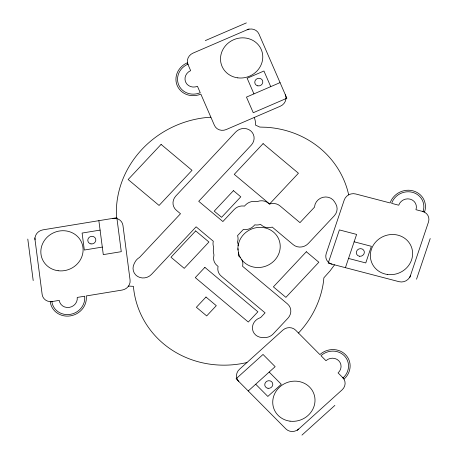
<?xml version="1.0" encoding="UTF-8"?>
<svg xmlns="http://www.w3.org/2000/svg" width="458" height="458" viewBox="0 0 458 458"><rect width="100%" height="100%" fill="white"/><g stroke="black" fill="none" stroke-linecap="round" stroke-linejoin="round"><path stroke-width="0.69" d="M238.137 245.757C237.25 249.083 239.087 252.369 238.292 255.633L240.169 257.276L242.271 260.602A10.774 10.036 -22.3 0 1 242.706 265.491L242.534 266.247L287.435 303.872A10.774 10.036 -22.3 0 1 287.962 318.173L273.14 333.974A10.774 10.036 -22.3 0 1 264.529 337.58L262.279 337.523A10.774 10.036 -22.3 0 1 252.495 329.102A10.774 10.036 -22.3 0 1 259.76 317.909L260.556 317.663L265.079 312.843L221.191 276.065A10.774 10.036 -22.3 0 1 217.934 267.18L218.105 266.424L216.943 265.451A10.774 10.036 -22.3 0 1 213.909 255.581L213.857 254.167A10.774 10.036 -22.3 0 1 213.64 248.299L213.588 246.885A10.774 10.036 -22.3 0 1 213.147 242.001L213.319 241.24L196.11 226.819L151.495 274.382A10.774 10.036 -22.3 0 1 137.549 276.414A10.774 10.036 -22.3 0 1 134.211 263.636A30.749 28.648 -22.3 0 1 135.631 261.066A10.774 10.036 -22.3 0 1 139.421 257.528L180.498 213.737L176.376 210.279A10.774 10.036 -22.3 0 1 175.838 195.99L235.635 132.087A10.774 10.036 -22.3 0 1 250.715 130.851A10.774 10.036 -22.3 0 1 251.265 145.152L198.72 201.302L222.88 221.546L234.135 209.546A10.774 10.036 -22.3 0 1 243.656 206.008L244.446 206.129L245.528 204.978A10.774 10.036 -22.3 0 1 256.068 201.594L257.562 201.474A10.774 10.036 -22.3 0 1 268.291 203.14L269.447 204.113L270.226 203.862A10.774 10.036 -22.3 0 1 279.947 205.854L299.973 222.64L314.537 207.113L314.56 206.661A10.774 10.036 -22.3 0 1 323.056 197.284A10.774 10.036 -22.3 0 1 334.569 201.852L335.834 204.016A10.774 10.036 -22.3 0 1 334.254 215.821L308.308 243.479A10.774 10.036 -22.3 0 1 293.229 244.692L272.189 227.059L271.411 227.311A10.774 10.036 -22.3 0 1 261.69 225.319L260.533 224.351L259.755 224.597A10.774 10.036 -22.3 0 1 255.593 224.935L254.803 224.809L253.726 225.96A10.774 10.036 -22.3 0 1 244.206 229.504L243.416 229.384L237.547 235.635L237.771 236.362A10.774 10.036 -22.3 0 1 237.702 241.292L237.462 242.019L238.234 244.612L238.137 245.757A21.343 19.883 -22.3 0 1 267.581 228.651A21.343 19.883 -22.3 0 1 275.332 259.509A21.343 19.883 -22.3 0 1 241.595 259.531M237.954 248.614L238.017 249.971M345.424 267.678L356.616 234.416L339.384 229.916L328.191 263.178L399.038 281.681A9.149 8.525 -22.3 0 0 410.454 275.613M409.83 277.462L428.482 222.027A9.149 8.525 -22.3 0 0 422.665 211.459M416.534 279.214L430.211 238.555M334.54 264.839L329.989 270.976L323.863 277.829L323.606 280.8A96.546 89.951 -22.3 0 1 298.639 332.857L298.473 333.023M128.223 286.525L128.526 286.078L133.467 286.347L133.679 289.021A96.546 89.951 -22.3 0 0 246.954 362.518L246.971 362.518M248.225 390.977L275.149 366.669L263.024 354.458L236.099 378.76L285.952 428.969A9.149 8.525 -22.3 0 0 298.748 429.003M297.253 430.348L342.126 389.838A9.149 8.525 -22.3 0 0 342.796 377.655M301.971 435.1L334.878 405.393M348.733 194.805L347.284 189.349A96.546 89.951 -22.3 0 0 266.774 127.295L259.795 127.078L255.472 125.091L255.53 123.729A18.291 17.043 -22.3 0 0 254.711 118.782L254.201 117.483M205.304 40.607L246.37 22.9M249.009 28.98L193.013 53.122A9.149 8.525 -22.3 0 0 188.009 64.561M280.061 82.617L246.467 97.102L253.257 112.731L286.857 98.247L258.936 33.978A9.149 8.525 -22.3 0 0 247.143 29.781M100.09 230.105L82.108 233.059L84.318 250.034L102.306 247.08M112.851 218.38L116.624 218.546L116.395 215.644A96.546 89.951 -22.3 0 1 208.602 117.34L210.898 117.237M354.126 241.807L371.364 246.307L365.765 262.938L348.532 258.438M269.167 372.068L281.298 384.285L267.833 396.433L255.707 384.222M270.73 86.636L263.94 71.007L247.143 78.249L253.932 93.884M98.865 220.676L103.285 254.625L121.273 251.677L116.847 217.727L42.915 229.853A9.149 8.525 -22.3 0 0 35.031 239.815M34.785 237.931L42.159 294.511A9.149 8.525 -22.3 0 0 52.252 301.524M27.789 239.076L33.199 280.571M240.376 257.659A21.343 19.883 -22.3 0 1 238.383 252.467M51.857 301.593A16.665 15.526 -22.3 0 0 70.257 314.371A16.665 15.526 -22.3 0 0 84.627 296.217L77.23 297.431A9.149 8.525 -22.3 0 1 69.347 307.392A9.149 8.525 -22.3 0 1 59.248 300.379L50.254 301.851A18.291 17.043 -22.3 0 0 70.452 315.877A18.291 17.043 -22.3 0 0 86.224 295.954L122.189 290.051A9.149 8.525 -22.3 0 0 130.078 280.09L122.95 225.393A9.149 8.525 -22.3 0 0 115.685 218.34M187.86 64.212A16.665 15.526 -22.3 0 0 178.746 85.056A16.665 15.526 -22.3 0 0 200.238 92.699L197.444 86.276A9.149 8.525 -22.3 0 1 185.65 82.079A9.149 8.525 -22.3 0 1 190.654 70.641L187.259 62.826A18.291 17.043 -22.3 0 0 177.252 85.698A18.291 17.043 -22.3 0 0 200.839 94.09L214.418 125.355A9.149 8.525 -22.3 0 0 226.218 129.551L280.342 106.21A9.149 8.525 -22.3 0 0 285.345 94.772M343.065 377.93A16.665 15.526 -22.3 0 0 344.284 355.729A16.665 15.526 -22.3 0 0 320.966 355.677L325.953 360.698A9.149 8.525 -22.3 0 1 338.748 360.727A9.149 8.525 -22.3 0 1 338.078 372.909L344.141 379.012A18.291 17.043 -22.3 0 0 345.481 354.647A18.291 17.043 -22.3 0 0 319.89 354.589L295.633 330.161A9.149 8.525 -22.3 0 0 282.844 330.132L239.465 369.291A9.149 8.525 -22.3 0 0 238.795 381.474M423.043 211.556A16.665 15.526 -22.3 0 0 412.44 192.303A16.665 15.526 -22.3 0 0 391.642 203.358L398.729 205.207A9.149 8.525 -22.3 0 1 410.139 199.144A9.149 8.525 -22.3 0 1 415.961 209.707L424.577 211.957A18.291 17.043 -22.3 0 0 412.939 190.826A18.291 17.043 -22.3 0 0 390.113 202.957L355.643 193.957A9.149 8.525 -22.3 0 0 344.233 200.026L326.199 253.612A9.149 8.525 -22.3 0 0 332.021 264.18M161.09 144.402L128.148 179.525L159.069 205.442L192.016 170.319L161.09 144.402M263.087 143.623L234.261 174.355L269.602 203.97L298.427 173.239L263.087 143.623M195.686 230.901L170.983 257.241L184.236 268.348L208.94 242.007L195.686 230.901M233.437 190.654L214.218 211.144L221.58 217.315L240.799 196.826L233.437 190.654M204.886 267.358L195.28 277.605L248.293 322.031L257.906 311.789L204.886 267.358M205.986 297.036L196.379 307.278L206.69 315.917L216.296 305.675L205.986 297.036M306.333 251.745L273.392 286.868L285.906 297.356L318.854 262.234L306.333 251.745M90.987 243.919A4.065 3.79 -22.3 0 0 95.63 238.755A4.065 3.79 -22.3 0 0 88.8 237.731A4.065 3.79 -22.3 0 0 90.987 243.919M58.126 270.73A21.343 19.883 -22.3 0 0 81.896 243.164A21.343 19.883 -22.3 0 0 45.897 238.532A21.343 19.883 -22.3 0 0 58.126 270.73M257.837 85.858A4.065 3.79 -22.3 0 0 262.652 80.837A4.065 3.79 -22.3 0 0 255.873 79.595A4.065 3.79 -22.3 0 0 257.837 85.858M237.794 77.854A21.343 19.883 -22.3 0 0 261.564 50.288A21.343 19.883 -22.3 0 0 225.565 45.657A21.343 19.883 -22.3 0 0 237.794 77.854M268.039 388.321A4.065 3.79 -22.3 0 0 272.567 383.065A4.065 3.79 -22.3 0 0 265.709 382.184A4.065 3.79 -22.3 0 0 268.039 388.321M290.023 421.16A21.343 19.883 -22.3 0 0 313.799 393.588A21.343 19.883 -22.3 0 0 277.794 388.962A21.343 19.883 -22.3 0 0 290.023 421.16M359.341 256.228A4.065 3.79 -22.3 0 0 364.207 251.253A4.065 3.79 -22.3 0 0 357.446 249.942A4.065 3.79 -22.3 0 0 359.341 256.228M387.645 274.502A21.343 19.883 -22.3 0 0 411.416 246.931A21.343 19.883 -22.3 0 0 375.417 242.305A21.343 19.883 -22.3 0 0 387.645 274.502"/></g></svg>
